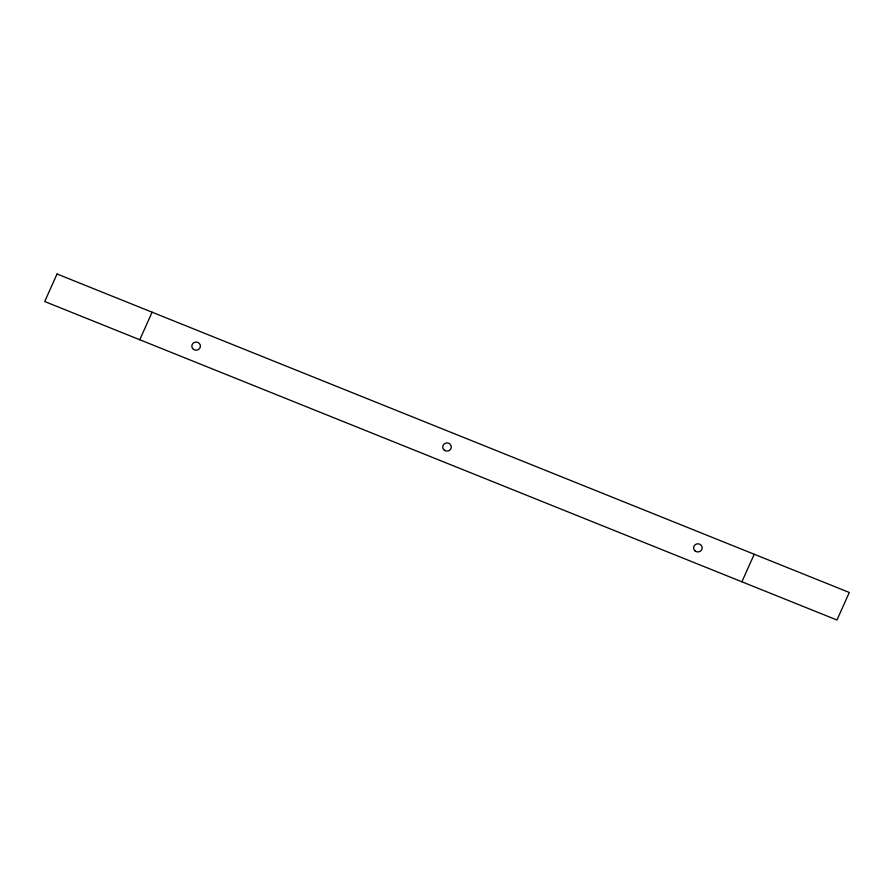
<?xml version="1.0" encoding="UTF-8"?>
<svg xmlns="http://www.w3.org/2000/svg" width="894" height="894" viewBox="0 0 894 894"><rect width="100%" height="100%" fill="white"/><g stroke="black" fill="none" stroke-linecap="round" stroke-linejoin="round"><path stroke-width="1.34" d="M139.766 339.742L152.114 312.207M741.886 581.793L754.234 554.258M57.048 273.989L44.7 301.524L836.952 620.011L849.3 592.476L57.048 273.989M193.473 349.364A4.302 4.079 -0.4 0 0 200.379 346.716A4.302 4.079 -0.4 0 0 194.512 342.368A4.302 4.079 -0.4 0 0 193.473 349.364M695.23 551.073A4.302 4.079 -0.4 0 0 702.148 548.424A4.302 4.079 -0.4 0 0 696.27 544.077A4.302 4.079 -0.4 0 0 695.23 551.073M444.352 450.218A4.302 4.079 -0.4 0 0 451.258 447.57A4.302 4.079 -0.4 0 0 445.391 443.223A4.302 4.079 -0.4 0 0 444.352 450.218"/></g></svg>
